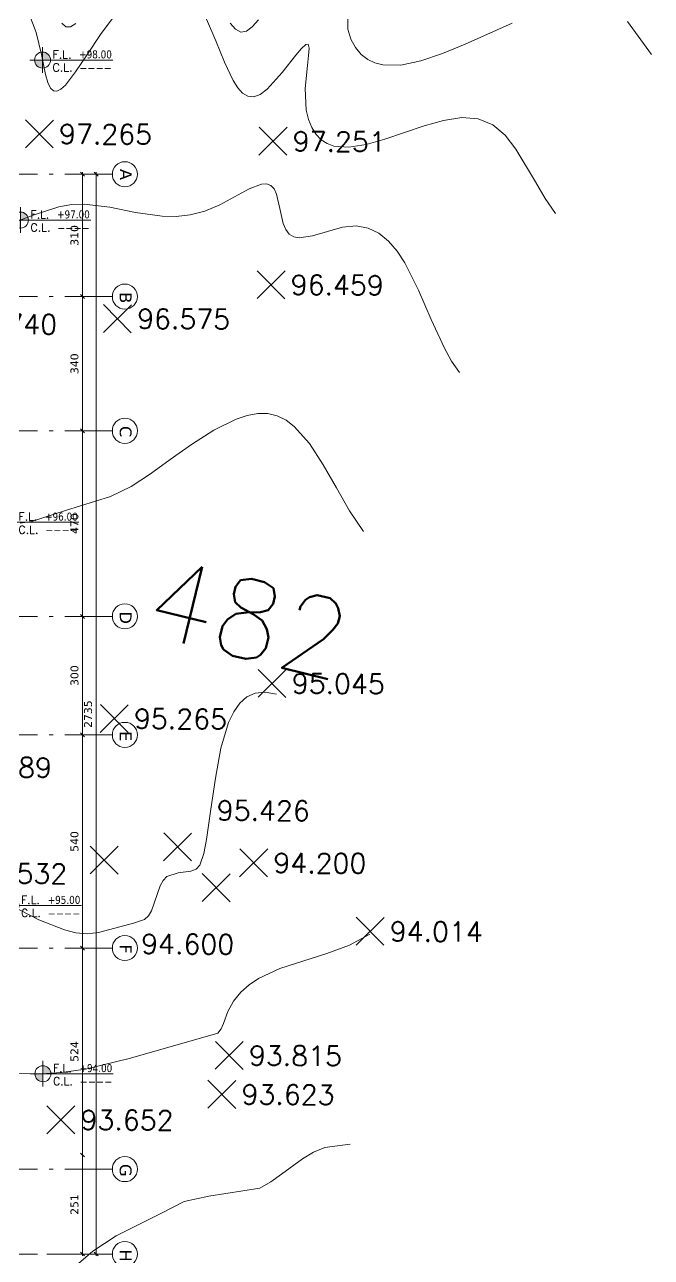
# Model space of a CAD drawing. Header units: inches. Extents: x -48 to 777, y -156 to 510.
# Drawn here: x 16.9 to 32.79, y 127.62 to 158.85 of the extents above; entities that cross this region are included whole.
import ezdxf
from ezdxf.enums import TextEntityAlignment as Align

# ---------------------------------------------------------------- set-up
doc = ezdxf.new("R2010")
doc.units = ezdxf.units.IN
doc.header["$MEASUREMENT"] = 0
doc.set_wipeout_variables(frame=1)
doc.linetypes.add('ACAD_ISO10W100', pattern=[18, 12, -3, 0, -3])
doc.linetypes.add('NUHA', pattern=[1.45, 0.75, -0.25, 0.2, -0.25])
doc.layers.get('Defpoints').update_dxf_attribs({"lineweight": 5})
for name, color, linetype, lineweight in [('A-ANNOTATION', 34, 'Continuous', 5), ('A-AXIS ST', 251, 'ACAD_ISO10W100', 5), ('A-DIM', 9, 'Continuous', 5), ('A-LEVELS', 139, 'Continuous', 20), ('A-LIMIT LOT', 235, 'ACAD_ISO10W100', 20), ('A-NOTES', 151, 'Continuous', 20), ('A-SIGNS1', 20, 'Continuous', 15), ('A-SIGNS2', 30, 'Continuous', 15)]:
    doc.layers.add(name, color=color, linetype=linetype, lineweight=lineweight)
doc.layers.add('pts pc', color=7, linetype='Continuous')
doc.styles.add('2mm', font='simplex.shx', dxfattribs={"height": 0.5})
doc.styles.add('5mm', font='simplex_.ttf', dxfattribs={"height": 5})
doc.styles.add('ROMAND', font='verdana.ttf')
doc.styles.add('ROMANS', font='romans__.ttf', dxfattribs={"height": 0.14})
doc.dimstyles.new('M-1.100', dxfattribs={"dimtxt": 0.2, "dimasz": 0.1, "dimexe": 0.05, "dimexo": 0.05, "dimgap": 0.1, "dimtad": 1, "dimlfac": 100, "dimrnd": 0.5, "dimzin": 9, "dimdsep": 46, "dimtxsty": 'ROMAND', "dimblk": 'OBLIQUE', "dimcen": 1, "dimdle": 0.05, "dimclrd": 256, "dimclre": 256, "dimclrt": 2, "dimadec": 0, "dimazin": 0, "dimtfac": 0.666667, "dimtmove": 2, "dimatfit": 3, "dimfxl": 0.04, "dimtolj": 1, "dimtzin": 5, "dimlwd": -1, "dimlwe": -1, "dimarcsym": 0})

# ---------------------------------------------------------------- blocks, each defined once
blk = doc.blocks.new('_Oblique')
at = {"color": 0, "linetype": 'ByBlock', "lineweight": -2}
blk.add_line((-0.5, -0.5), (0.5, 0.5), dxfattribs=at)
blk = doc.blocks.new('*D549')
at = {"layer": 'A-DIM', "transparency": 16777216}
for p, q in [((656.818, 330.269), (656.914, 330.269)), ((656.864, 330.319), (656.864, 327.119)), ((656.818, 327.169), (656.914, 327.169))]:
    blk.add_line(p, q, dxfattribs=at)
at = {"layer": 'Defpoints', "color": 0, "transparency": 16777216}
for p in [(656.768, 330.269), (656.768, 327.169), (656.864, 327.169)]:
    blk.add_point(p, dxfattribs=at)
at = {"layer": 'A-DIM', "transparency": 16777216, "xscale": 0.1, "yscale": 0.1, "zscale": 0.1}
for p, rotation in [((656.864, 330.269), 90), ((656.864, 327.169), 270)]:
    blk.add_blockref('_Oblique', p, dxfattribs=dict(at, rotation=rotation))
at = {"layer": 'A-DIM', "color": 2, "transparency": 16777216, "insert": (656.66, 328.719), "char_height": 0.2, "attachment_point": 5, "rotation": 90, "style": 'ROMAND'}
blk.add_mtext('\\A1;310', dxfattribs=at)
blk = doc.blocks.new('*D550')
at = {"layer": 'A-DIM', "transparency": 16777216}
for p, q in [((656.818, 327.169), (656.914, 327.169)), ((656.864, 327.219), (656.864, 323.719)), ((656.715, 323.769), (656.914, 323.769))]:
    blk.add_line(p, q, dxfattribs=at)
at = {"layer": 'Defpoints', "color": 0, "transparency": 16777216}
for p in [(656.768, 327.169), (656.665, 323.769), (656.864, 323.769)]:
    blk.add_point(p, dxfattribs=at)
at = {"layer": 'A-DIM', "transparency": 16777216, "xscale": 0.1, "yscale": 0.1, "zscale": 0.1}
for p, rotation in [((656.864, 327.169), 90), ((656.864, 323.769), 270)]:
    blk.add_blockref('_Oblique', p, dxfattribs=dict(at, rotation=rotation))
at = {"layer": 'A-DIM', "color": 2, "transparency": 16777216, "insert": (656.66, 325.469), "char_height": 0.2, "attachment_point": 5, "rotation": 90, "style": 'ROMAND'}
blk.add_mtext('\\A1;340', dxfattribs=at)
blk = doc.blocks.new('*D551')
at = {"layer": 'A-DIM', "transparency": 16777216}
for p, q in [((656.864, 323.819), (656.864, 319.019)), ((656.715, 323.769), (656.914, 323.769)), ((656.51, 319.069), (656.914, 319.069))]:
    blk.add_line(p, q, dxfattribs=at)
at = {"layer": 'Defpoints', "color": 0, "transparency": 16777216}
for p in [(656.665, 323.769), (656.46, 319.069), (656.864, 319.069)]:
    blk.add_point(p, dxfattribs=at)
at = {"layer": 'A-DIM', "transparency": 16777216, "xscale": 0.1, "yscale": 0.1, "zscale": 0.1}
for p, rotation in [((656.864, 323.769), 90), ((656.864, 319.069), 270)]:
    blk.add_blockref('_Oblique', p, dxfattribs=dict(at, rotation=rotation))
at = {"layer": 'A-DIM', "color": 2, "transparency": 16777216, "insert": (656.66, 321.419), "char_height": 0.2, "attachment_point": 5, "rotation": 90, "style": 'ROMAND'}
blk.add_mtext('\\A1;470', dxfattribs=at)
blk = doc.blocks.new('*D552')
at = {"layer": 'A-DIM', "transparency": 16777216}
for p, q in [((656.864, 319.119), (656.864, 316.018)), ((656.51, 319.069), (656.914, 319.069)), ((656.51, 316.068), (656.914, 316.068))]:
    blk.add_line(p, q, dxfattribs=at)
at = {"layer": 'Defpoints', "color": 0, "transparency": 16777216}
for p in [(656.46, 319.069), (656.46, 316.068), (656.864, 316.068)]:
    blk.add_point(p, dxfattribs=at)
at = {"layer": 'A-DIM', "transparency": 16777216, "xscale": 0.1, "yscale": 0.1, "zscale": 0.1}
for p, rotation in [((656.864, 319.069), 90), ((656.864, 316.068), 270)]:
    blk.add_blockref('_Oblique', p, dxfattribs=dict(at, rotation=rotation))
at = {"layer": 'A-DIM', "color": 2, "transparency": 16777216, "insert": (656.66, 317.569), "char_height": 0.2, "attachment_point": 5, "rotation": 90, "style": 'ROMAND'}
blk.add_mtext('\\A1;300', dxfattribs=at)
blk = doc.blocks.new('*D553')
at = {"layer": 'A-DIM', "transparency": 16777216}
for p, q in [((656.51, 316.068), (656.914, 316.068)), ((656.864, 316.118), (656.864, 310.618)), ((656.51, 310.668), (656.914, 310.668))]:
    blk.add_line(p, q, dxfattribs=at)
at = {"layer": 'Defpoints', "color": 0, "transparency": 16777216}
for p in [(656.46, 316.068), (656.46, 310.668), (656.864, 310.668)]:
    blk.add_point(p, dxfattribs=at)
at = {"layer": 'A-DIM', "transparency": 16777216, "xscale": 0.1, "yscale": 0.1, "zscale": 0.1}
for p, rotation in [((656.864, 316.068), 90), ((656.864, 310.668), 270)]:
    blk.add_blockref('_Oblique', p, dxfattribs=dict(at, rotation=rotation))
at = {"layer": 'A-DIM', "color": 2, "transparency": 16777216, "insert": (656.66, 313.368), "char_height": 0.2, "attachment_point": 5, "rotation": 90, "style": 'ROMAND'}
blk.add_mtext('\\A1;540', dxfattribs=at)
blk = doc.blocks.new('*D554')
at = {"layer": 'A-DIM', "transparency": 16777216}
for p, q in [((656.864, 310.718), (656.864, 305.376)), ((656.51, 310.668), (656.914, 310.668))]:
    blk.add_line(p, q, dxfattribs=at)
at = {"layer": 'Defpoints', "color": 0, "transparency": 16777216}
for p in [(656.46, 310.668), (656.864, 305.426), (656.864, 305.426)]:
    blk.add_point(p, dxfattribs=at)
at = {"layer": 'A-DIM', "transparency": 16777216, "xscale": 0.1, "yscale": 0.1, "zscale": 0.1}
for p, rotation in [((656.864, 310.668), 90), ((656.864, 305.426), 270)]:
    blk.add_blockref('_Oblique', p, dxfattribs=dict(at, rotation=rotation))
at = {"layer": 'A-DIM', "color": 2, "transparency": 16777216, "insert": (656.66, 308.047), "char_height": 0.2, "attachment_point": 5, "rotation": 90, "style": 'ROMAND'}
blk.add_mtext('\\A1;524', dxfattribs=at)
blk = doc.blocks.new('*D555')
at = {"layer": 'A-DIM', "transparency": 16777216}
for p, q in [((656.864, 302.868), (656.864, 305.476)), ((656.344, 302.918), (656.914, 302.918))]:
    blk.add_line(p, q, dxfattribs=at)
at = {"layer": 'Defpoints', "color": 0, "transparency": 16777216}
for p in [(656.864, 305.426), (656.864, 305.426), (656.294, 302.918)]:
    blk.add_point(p, dxfattribs=at)
at = {"layer": 'A-DIM', "transparency": 16777216, "xscale": 0.1, "yscale": 0.1, "zscale": 0.1}
for p, rotation in [((656.864, 305.426), 90), ((656.864, 302.918), 270)]:
    blk.add_blockref('_Oblique', p, dxfattribs=dict(at, rotation=rotation))
at = {"layer": 'A-DIM', "color": 2, "transparency": 16777216, "insert": (656.66, 304.172), "char_height": 0.2, "attachment_point": 5, "rotation": 90, "style": 'ROMAND'}
blk.add_mtext('\\A1;251', dxfattribs=at)
blk = doc.blocks.new('*D556')
at = {"layer": 'A-DIM', "transparency": 16777216}
for p, q in [((656.665, 330.269), (657.259, 330.269)), ((657.209, 302.868), (657.209, 330.319)), ((655.957, 302.918), (657.259, 302.918))]:
    blk.add_line(p, q, dxfattribs=at)
at = {"layer": 'Defpoints', "color": 0, "transparency": 16777216}
for p in [(656.615, 330.269), (657.209, 330.269), (655.907, 302.918)]:
    blk.add_point(p, dxfattribs=at)
at = {"layer": 'A-DIM', "transparency": 16777216, "xscale": 0.1, "yscale": 0.1, "zscale": 0.1}
for p, rotation in [((657.209, 330.269), 90), ((657.209, 302.918), 270)]:
    blk.add_blockref('_Oblique', p, dxfattribs=dict(at, rotation=rotation))
at = {"layer": 'A-DIM', "color": 2, "transparency": 16777216, "insert": (657.004, 316.593), "char_height": 0.2, "attachment_point": 5, "rotation": 90, "style": 'ROMAND'}
blk.add_mtext('\\A1;2735', dxfattribs=at)
blk = doc.blocks.new('GXFHGCGFCD')
at = {"layer": 'A-SIGNS1', "linetype": 'NUHA'}
h = blk.add_hatch(color=256, dxfattribs=at)
h.paths.add_polyline_path([(90.382, 61.33), (90.382, 61.17), (90.542, 61.17, 0.414214)])
h.paths.add_polyline_path([(90.382, 61.17), (90.222, 61.17, 0.414214), (90.382, 61.01)])
at = {"layer": 'A-SIGNS1'}
for p, q in [((90.382, 60.914), (90.382, 61.426)), ((90.126, 61.17), (91.79, 61.17))]:
    blk.add_line(p, q, dxfattribs=at)
blk.add_circle((90.382, 61.17), 0.16, dxfattribs=at)
blk = doc.blocks.new('DGXFHXFGDFD')
at = {"layer": 'A-SIGNS1'}
blk.add_blockref('GXFHGCGFCD', (0, 0), dxfattribs=at)
at = {"layer": 'A-SIGNS2', "linetype": 'NUHA', "style": 'ROMANS'}
for s, p in [('F.L.', (90.583, 61.203)), ('C.L.', (90.583, 60.941))]:
    blk.add_text(s, height=0.16, dxfattribs=at).set_placement(p)
at = {"layer": 'A-SIGNS2', "style": 'ROMANS', "width": 0.910135, "flags": 4}
for tag, p, p2 in [('NIV.FINI', (91.116, 61.203), (91.79, 61.203)), ('NIV.BETON', (91.116, 60.941), (91.79, 60.941))]:
    blk.add_attdef(tag, text='', height=0.16, dxfattribs=at).set_placement(p, p2, align=Align.FIT)
blk = doc.blocks.new('LOT 688  TOPOGRAPHIC PLAN')
at = {"layer": 'A-LEVELS', "linetype": 'Continuous'}
for points in [[(-315967.59888, -27898.22736), (-315967.49585, -27898.31826), (-315967.37753, -27898.31606), (-315967.24287, -27898.23037)], [(-315963.32949, -27898.2223), (-315963.19602, -27898.37437), (-315963.06169, -27898.44847), (-315962.92254, -27898.42676), (-315962.77565, -27898.31678), (-315962.61872, -27898.14086)], [(-315960.34862, -27898.12122), (-315960.34683, -27898.37925), (-315960.27539, -27898.62668), (-315960.15712, -27898.84402), (-315960.01316, -27899.01654), (-315959.84794, -27899.145), (-315959.66305, -27899.2328), (-315959.46006, -27899.28335), (-315959.00612, -27899.28635), (-315958.49874, -27899.18127), (-315957.95054, -27898.99539), (-315957.37414, -27898.75599), (-315956.18725, -27898.22575)], [(-315953.25967, -27898.18059), (-315952.65648, -27899.01699)], [(-315968.43413, -27897.97172), (-315968.24849, -27898.46217), (-315968.1193, -27899.02013), (-315968.01137, -27899.52802), (-315967.95439, -27899.72644), (-315967.88953, -27899.86824), (-315967.81293, -27899.94115), (-315967.72387, -27899.94739), (-315967.62281, -27899.89456), (-315967.51021, -27899.79026), (-315967.25225, -27899.45765), (-315966.95367, -27899.01035), (-315966.61814, -27898.50919), (-315966.24936, -27898.01496)], [(-315963.93678, -27898.12417), (-315963.69738, -27898.6705), (-315963.4783, -27899.21241), (-315963.25883, -27899.67738), (-315963.14246, -27899.85834), (-315963.01823, -27899.99287), (-315962.88353, -27900.07191), (-315962.73578, -27900.08639), (-315962.57239, -27900.02724), (-315962.39284, -27899.89176), (-315962.01446, -27899.47645), (-315961.66723, -27899.03492), (-315961.52662, -27898.86667), (-315961.41939, -27898.76667), (-315961.35405, -27898.75985), (-315961.33363, -27898.85924), (-315961.34608, -27899.04543), (-315961.37679, -27899.29349), (-315961.43466, -27899.87556), (-315961.40366, -27900.42358), (-315961.34655, -27900.65996), (-315961.26381, -27900.86666), (-315961.15704, -27901.04026), (-315961.02786, -27901.17735), (-315960.87792, -27901.27532), (-315960.70907, -27901.33646), (-315960.32259, -27901.3646), (-315959.88413, -27901.29449), (-315959.40945, -27901.15886), (-315958.41432, -27900.82196), (-315957.92534, -27900.68615), (-315957.46307, -27900.61573), (-315957.04324, -27900.64344), (-315956.67924, -27900.79694), (-315956.3661, -27901.06439), (-315956.09027, -27901.41541), (-315955.59604, -27902.24609), (-315955.3504, -27902.66474), (-315955.08759, -27903.04492)], [(-315968.97279, -27903.33161), (-315968.32633, -27903.08928), (-315967.6777, -27902.87668), (-315967.35432, -27902.81936), (-315967.032, -27902.80783), (-315966.38605, -27902.8839), (-315965.72991, -27903.01567), (-315965.05342, -27903.11142), (-315964.70438, -27903.11712), (-315964.34646, -27903.07942), (-315963.97837, -27902.98685), (-315963.59899, -27902.82828), (-315962.85599, -27902.42276), (-315962.54331, -27902.30469), (-315962.41316, -27902.29602), (-315962.30486, -27902.33206), (-315962.2214, -27902.42051), (-315962.16024, -27902.55738), (-315962.07486, -27902.9181), (-315961.98788, -27903.29588), (-315961.92471, -27903.45406), (-315961.83827, -27903.57198), (-315961.72347, -27903.6397), (-315961.58351, -27903.66321), (-315961.24775, -27903.61458), (-315960.48995, -27903.39326), (-315960.14227, -27903.3607), (-315959.83437, -27903.41489), (-315959.56154, -27903.54557), (-315959.31904, -27903.74239), (-315959.10213, -27903.99502), (-315958.90607, -27904.2931), (-315958.55749, -27904.98426), (-315958.23537, -27905.73311), (-315957.90176, -27906.4569), (-315957.71878, -27906.78352), (-315957.5187, -27907.07285)], [(-315968.65878, -27910.8877), (-315968.37015, -27910.84475), (-315968.08543, -27910.75565), (-315967.50844, -27910.56673), (-315966.36561, -27910.21319), (-315965.846, -27909.96082), (-315965.35312, -27909.6427), (-315964.85291, -27909.2794), (-315964.31533, -27908.89421), (-315963.74783, -27908.53294), (-315963.17765, -27908.25333), (-315962.90013, -27908.16222), (-315962.63221, -27908.1132), (-315962.37734, -27908.11352), (-315962.13869, -27908.16977), (-315961.91636, -27908.28061), (-315961.7083, -27908.43911), (-315961.32655, -27908.87102), (-315960.97664, -27909.40933), (-315960.64176, -27909.99785), (-315960.30508, -27910.5804), (-315959.94981, -27911.10078)], [(-315968.87465, -27924.81334), (-315968.24322, -27924.84429), (-315967.60816, -27924.80633), (-315966.99891, -27924.71692), (-315965.86111, -27924.43959), (-315963.64868, -27923.80732), (-315963.56175, -27923.70132), (-315963.50045, -27923.56149), (-315963.39131, -27923.25966), (-315963.24646, -27922.99566), (-315963.0652, -27922.77123), (-315962.85234, -27922.58122), (-315962.61269, -27922.42054), (-315962.07225, -27922.16669), (-315960.88138, -27921.78576), (-315960.30785, -27921.57684), (-315959.79413, -27921.30027)], [(-315967.41388, -27929.84415), (-315966.815, -27929.33098), (-315966.22398, -27928.93818), (-315965.07657, -27928.37038), (-315964.50003, -27928.07408), (-315963.87019, -27927.93479), (-315962.58428, -27927.73491), (-315962.3039, -27927.57611), (-315962.03632, -27927.38134), (-315961.50181, -27926.98885), (-315961.22346, -27926.82507), (-315960.93009, -27926.70555), (-315960.29313, -27926.61484)]]:
    blk.add_lwpolyline(points, dxfattribs=at)
at = {"layer": 'A-LEVELS', "color": 209, "linetype": 'Continuous'}
blk.add_lwpolyline([(-315968.88848, -27920.57379), (-315968.18141, -27920.93593), (-315967.53711, -27921.19153), (-315967.24194, -27921.26538), (-315966.95573, -27921.29099), (-315966.67132, -27921.2602), (-315966.3837, -27921.18526), (-315965.78578, -27921.01778), (-315965.50124, -27920.93213), (-315965.40122, -27920.83568), (-315965.32625, -27920.70638), (-315965.10994, -27920.07493), (-315965.03499, -27919.94208), (-315964.93498, -27919.84067), (-315964.64819, -27919.74815), (-315964.32981, -27919.70178), (-315964.1978, -27919.64885), (-315964.10319, -27919.5527), (-315964.00156, -27919.25422), (-315963.93449, -27918.90155), (-315963.8199, -27918.13664), (-315963.70724, -27917.34545), (-315963.5676, -27916.59171), (-315963.37206, -27915.93916), (-315963.2443, -27915.67075), (-315963.09171, -27915.45153), (-315962.9107, -27915.28948), (-315962.69764, -27915.19256), (-315962.44891, -27915.16874), (-315962.16308, -27915.22149)], dxfattribs=at)
at = {"layer": 'pts pc', "linetype": 'Continuous'}
for points in [[(-315967.8146, -27900.67704), (-315968.52538, -27901.38024)], [(-315967.81839, -27901.38403), (-315968.52159, -27900.67325)], [(-315961.8925, -27900.86179), (-315962.60328, -27901.56499)], [(-315961.89629, -27901.56878), (-315962.59949, -27900.858)], [(-315961.94199, -27904.49757), (-315962.65277, -27905.20077)], [(-315961.94578, -27905.20456), (-315962.64898, -27904.49378)], [(-315965.83566, -27905.35671), (-315966.54644, -27906.05991)], [(-315965.83945, -27906.0637), (-315966.54265, -27905.35292)], [(-315961.91613, -27914.59586), (-315962.62691, -27915.29906)], [(-315961.91992, -27915.30285), (-315962.62312, -27914.59207)], [(-315965.91597, -27915.48743), (-315966.62675, -27916.19063)], [(-315965.91976, -27916.19442), (-315966.62296, -27915.48364)], [(-315964.31137, -27918.73908), (-315965.02215, -27919.44228)], [(-315964.31516, -27919.44607), (-315965.01836, -27918.73529)], [(-315966.17119, -27919.07211), (-315966.88197, -27919.77531)], [(-315966.17498, -27919.7791), (-315966.87818, -27919.06832)], [(-315962.3825, -27919.14142), (-315963.09328, -27919.84462)], [(-315962.38629, -27919.84841), (-315963.08949, -27919.13763)], [(-315963.33289, -27919.77034), (-315964.04367, -27920.47354)], [(-315963.33668, -27920.47733), (-315964.03988, -27919.76655)], [(-315959.43175, -27920.87427), (-315960.14253, -27921.57746)], [(-315959.43554, -27921.58125), (-315960.13874, -27920.87048)], [(-315963.00166, -27924.01917), (-315963.71244, -27924.72237)], [(-315963.00545, -27924.72616), (-315963.70865, -27924.01538)], [(-315963.18895, -27925.00518), (-315963.89973, -27925.70838)], [(-315963.19274, -27925.71217), (-315963.89594, -27925.00139)], [(-315967.27047, -27925.65031), (-315967.98125, -27926.35351)], [(-315967.27426, -27926.3573), (-315967.97746, -27925.64652)]]:
    blk.add_lwpolyline(points, dxfattribs=at)
at = {"layer": 'A-NOTES', "linetype": 'Continuous', "style": '5mm'}
blk.add_text('482', height=2, rotation=346.245633, dxfattribs=at).set_placement((-315965.60289, -27913.67491))
at = {"layer": 'pts pc', "color": 1, "char_height": 0.5, "attachment_point": 1, "rotation": 359.692852, "style": '2mm'}
for s, insert, width in [('\\Fsimplex.shx;\\W1.0000000000;\\T1.0000000000;\\o\\l97.265', (-315967.66866, -27900.78132), 3.0714286), ('\\Fsimplex.shx;\\W1.0000000000;\\T1.0000000000;\\o\\l97.251', (-315961.74656, -27900.96607), 2.9761905), ('\\Fsimplex.shx;\\W1.0000000000;\\T1.0000000000;\\o\\l96.459', (-315961.79605, -27904.60186), 3.0714286), ('\\Fsimplex.shx;\\W1.0000000000;\\T1.0000000000;\\o\\l96.575', (-315965.68971, -27905.461), 3.0714286), ('\\Fsimplex.shx;\\W1.0000000000;\\T1.0000000000;\\o\\l96.740', (-315970.07447, -27905.59049), 3.0714286), ('\\Fsimplex.shx;\\W1.0000000000;\\T1.0000000000;\\o\\l95.045', (-315961.77019, -27914.70014), 3.0714286), ('\\Fsimplex.shx;\\W1.0000000000;\\T1.0000000000;\\o\\l95.265', (-315965.77002, -27915.59171), 3.0714286), ('\\Fsimplex.shx;\\W1.0000000000;\\T1.0000000000;\\o\\l94.989', (-315970.20666, -27916.81895), 3.0714286), ('\\Fsimplex.shx;\\W1.0000000000;\\T1.0000000000;\\o\\l95.426', (-315963.67157, -27917.91461), 3.0714286), ('\\Fsimplex.shx;\\W1.0000000000;\\T1.0000000000;\\o\\l95.532', (-315969.81934, -27919.50936), 3.0714286), ('\\Fsimplex.shx;\\W1.0000000000;\\T1.0000000000;\\o\\l94.200', (-315962.23656, -27919.24571), 3.0714286), ('\\Fsimplex.shx;\\W1.0000000000;\\T1.0000000000;\\o\\l94.014', (-315959.28581, -27920.97855), 2.9761905), ('\\Fsimplex.shx;\\W1.0000000000;\\T1.0000000000;\\o\\l94.600', (-315965.58697, -27921.29583), 3.0714286), ('\\Fsimplex.shx;\\W1.0000000000;\\T1.0000000000;\\o\\l93.815', (-315962.85572, -27924.12346), 2.9761905), ('\\Fsimplex.shx;\\W1.0000000000;\\T1.0000000000;\\o\\l93.623', (-315963.04301, -27925.10947), 3.0714286), ('\\Fsimplex.shx;\\W1.0000000000;\\T1.0000000000;\\o\\l93.652', (-315967.12452, -27925.7546), 3.0714286)]:
    blk.add_mtext(s, dxfattribs=dict(at, insert=insert, width=width))
at = {"linetype": 'Continuous'}
blk.add_wipeout([(-315996.80172, -27893.57917), (-315969.32038, -27896.23659), (-315969.32038, -27930.53073), (-315964.08799, -27936.87852), (-315964.6636, -27941.43051), (-315970.22923, -27937.16678), (-315985.1164, -27950.2257)], dxfattribs=at).dxf.layer = 'A-LIMIT LOT'
at = {"layer": 'A-SIGNS1'}
ref = blk.add_blockref('DGXFHXFGDFD', (-316082.62198, -27976.6724), dxfattribs=dict(at, xscale=1.267200000000003, yscale=1.267200000000003, zscale=1.267200000000003))
ref.add_attrib('NIV.FINI', '+98.00', dxfattribs={"layer": 'A-SIGNS2', "height": 0.202752, "style": 'ROMAND', "width": 0.797031}).set_placement((-315967.15996, -27899.11579), (-315966.33199, -27899.11579), align=Align.FIT)
ref.add_attrib('NIV.BETON', '----', dxfattribs={"layer": 'A-SIGNS2', "height": 0.202752, "style": 'ROMAND', "width": 1.634557}).set_placement((-315967.15996, -27899.44756), (-315966.33199, -27899.44756), align=Align.FIT)
ref = blk.add_blockref('DGXFHXFGDFD', (-316083.18146, -27980.72521), dxfattribs=dict(at, xscale=1.267200000000003, yscale=1.267200000000003, zscale=1.267200000000003))
ref.add_attrib('NIV.FINI', '+97.00', dxfattribs={"layer": 'A-SIGNS2', "height": 0.202752, "style": 'ROMAND', "width": 0.797031}).set_placement((-315967.71944, -27903.1686), (-315966.89147, -27903.1686), align=Align.FIT)
ref.add_attrib('NIV.BETON', '----', dxfattribs={"layer": 'A-SIGNS2', "height": 0.202752, "style": 'ROMAND', "width": 1.634557}).set_placement((-315967.71944, -27903.50036), (-315966.89147, -27903.50036), align=Align.FIT)
ref = blk.add_blockref('DGXFHXFGDFD', (-316083.48578, -27988.38078), dxfattribs=dict(at, xscale=1.267200000000003, yscale=1.267200000000003, zscale=1.267200000000003))
ref.add_attrib('NIV.FINI', '+96.00', dxfattribs={"layer": 'A-SIGNS2', "height": 0.202752, "style": 'ROMAND', "width": 0.797031}).set_placement((-315968.02376, -27910.82416), (-315967.19579, -27910.82416), align=Align.FIT)
ref.add_attrib('NIV.BETON', '----', dxfattribs={"layer": 'A-SIGNS2', "height": 0.202752, "style": 'ROMAND', "width": 1.634557}).set_placement((-315968.02376, -27911.15593), (-315967.19579, -27911.15593), align=Align.FIT)
ref = blk.add_blockref('DGXFHXFGDFD', (-316083.42038, -27998.08855), dxfattribs=dict(at, xscale=1.267200000000003, yscale=1.267200000000003, zscale=1.267200000000003))
ref.add_attrib('NIV.FINI', '+95.00', dxfattribs={"layer": 'A-SIGNS2', "height": 0.202752, "style": 'ROMAND', "width": 0.797031}).set_placement((-315967.95836, -27920.53194), (-315967.1304, -27920.53194), align=Align.FIT)
ref.add_attrib('NIV.BETON', '----', dxfattribs={"layer": 'A-SIGNS2', "height": 0.202752, "style": 'ROMAND', "width": 1.634557}).set_placement((-315967.95836, -27920.86371), (-315967.1304, -27920.86371), align=Align.FIT)
ref = blk.add_blockref('DGXFHXFGDFD', (-316082.61192, -28002.3493), dxfattribs=dict(at, xscale=1.267200000000003, yscale=1.267200000000003, zscale=1.267200000000003))
ref.add_attrib('NIV.FINI', '+94.00', dxfattribs={"layer": 'A-SIGNS2', "height": 0.202752, "style": 'ROMAND', "width": 0.797031}).set_placement((-315967.1499, -27924.79269), (-315966.32194, -27924.79269), align=Align.FIT)
ref.add_attrib('NIV.BETON', '----', dxfattribs={"layer": 'A-SIGNS2', "height": 0.202752, "style": 'ROMAND', "width": 1.634557}).set_placement((-315967.1499, -27925.12445), (-315966.32194, -27925.12445), align=Align.FIT)
blk = doc.blocks.new('AXIS')
at = {"layer": 'A-ANNOTATION', "linetype": 'Continuous'}
for centre in [(657.93576, 330.26919), (657.93576, 327.16933), (657.93576, 323.76934), (657.93576, 319.06933), (657.93576, 316.06777), (657.93576, 310.66777), (657.93576, 305.06777), (657.93576, 302.91777)]:
    blk.add_circle(centre, 0.31723, dxfattribs=at)
at = {"layer": 'A-AXIS ST', "ltscale": 0.1}
for p, q in [((657.61853, 330.26919), (627.81853, 330.26919)), ((657.61853, 327.16933), (627.81853, 327.16933)), ((657.61853, 323.76934), (627.81853, 323.76934)), ((657.61853, 319.06933), (627.81853, 319.06933)), ((657.61853, 316.06777), (627.81853, 316.06777)), ((657.61853, 310.66777), (627.81853, 310.66777)), ((657.61853, 305.06777), (627.81853, 305.06777)), ((657.61853, 302.91777), (627.81853, 302.91777))]:
    blk.add_line(p, q, dxfattribs=at)
at = {"layer": 'A-ANNOTATION', "char_height": 0.3, "width": 5.0170833, "attachment_point": 1, "rotation": 270, "style": 'ROMAND'}
for s, insert in [('\\pi2.3727;A', (658.11171, 332.77651)), ('\\pi2.3954;B', (658.10571, 329.67665)), ('\\pi2.3841;C', (658.10571, 326.27666)), ('\\pi2.3818;D', (658.10571, 321.57665)), ('\\pi2.4097;E', (658.10571, 318.57509)), ('\\pi2.4127;F', (658.10571, 313.17509)), ('\\pi2.3749;G', (658.10571, 307.57509)), ('\\pi2.3938;H', (658.10571, 305.42509))]:
    blk.add_mtext(s, dxfattribs=dict(at, insert=insert))
at = {"layer": 'A-DIM'}
for base, p1, p2, picture, middle in [((657.20851, 330.26919), (655.90711, 302.91777), (656.61547, 330.26919), '*D556', (657.00434, 316.59348)), ((656.86441, 327.16933), (656.76815, 330.26919), (656.76815, 327.16933), '*D549', (656.66024, 328.71926)), ((656.86441, 323.76934), (656.76815, 327.16933), (656.6654, 323.76934), '*D550', (656.66024, 325.46933)), ((656.86441, 319.06933), (656.6654, 323.76934), (656.45965, 319.06933), '*D551', (656.66031, 321.41933)), ((656.86441, 316.06777), (656.45965, 319.06933), (656.45965, 316.06777), '*D552', (656.66024, 317.56855)), ((656.86441, 310.66777), (656.45965, 316.06777), (656.45965, 310.66777), '*D553', (656.66031, 313.36777)), ((656.86441, 305.42568), (656.45965, 310.66777), (656.86441, 305.42568), '*D554', (656.66024, 308.04672)), ((655.9071052171, 302.9177665352), (656.294272528, 302.9177665352), (655.9071052171, 302.9177665352), '*D555', (656.6602429485, 304.1717239199))]:
    dim = blk.add_linear_dim(base=base, p1=p1, p2=p2, angle=90, dimstyle='M-1.100', dxfattribs=at)
    dim.commit()
    dim.dimension.update_dxf_attribs({"geometry": picture, "text_midpoint": middle})

msp = doc.modelspace()

# ---------------------------------------------------------------- block references
at = {"layer": 'pts pc'}
msp.add_blockref('LOT 688  TOPOGRAPHIC PLAN', (315985.44716, 28057.10823), dxfattribs=at)

# ---------------------------------------------------------------- next in the draw order: block references
at = {"layer": 'A-DIM'}
msp.add_blockref('AXIS', (-638.49175, -175.21088), dxfattribs=at)

doc.saveas('drawing.dxf')
